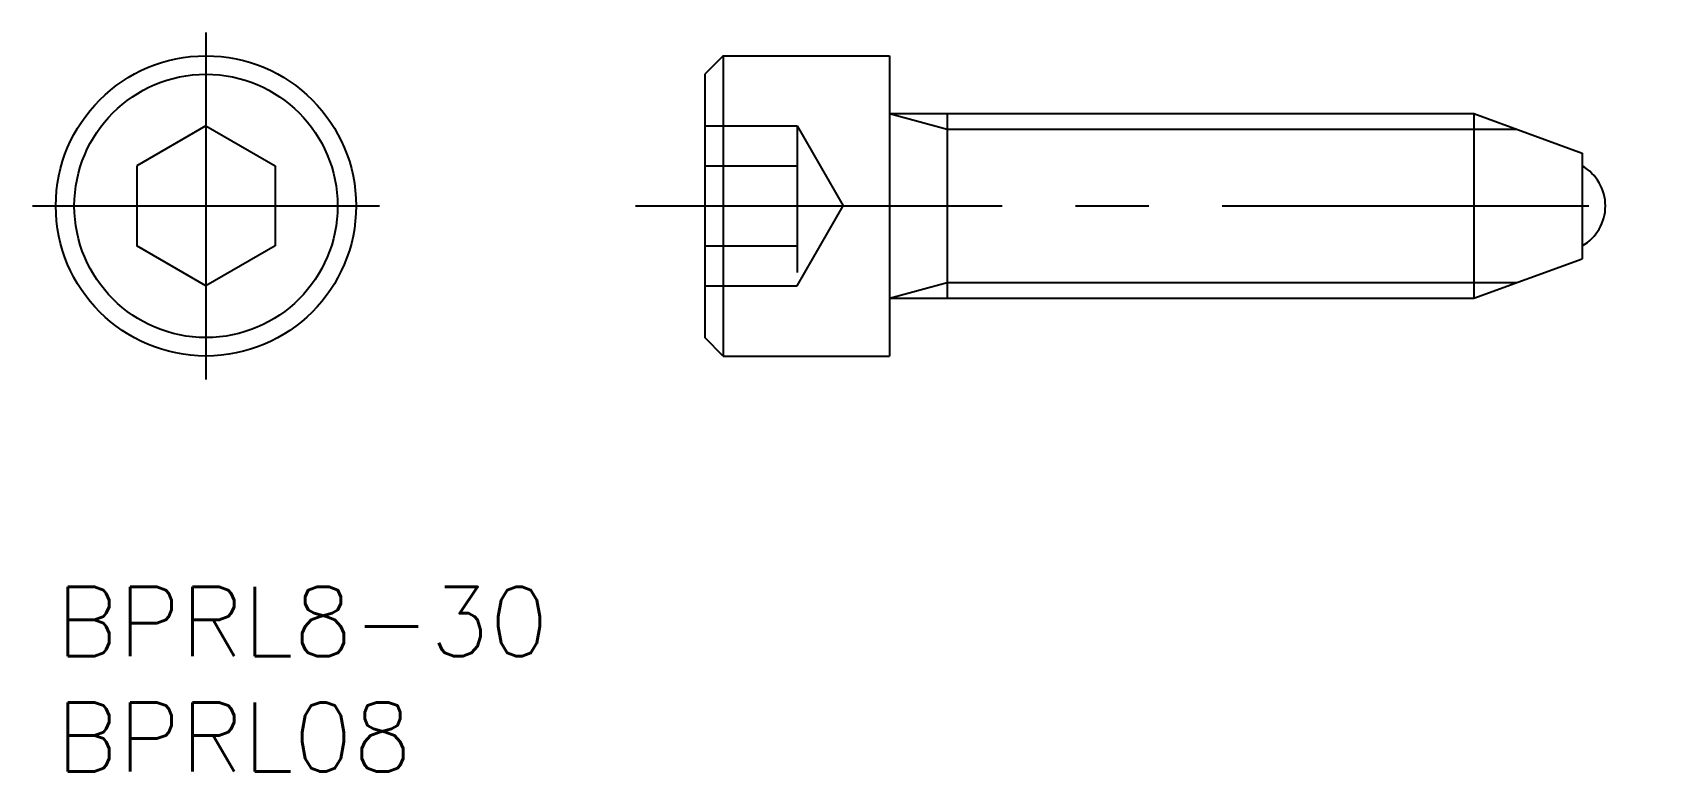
# Model space of a CAD drawing. Extents: x -1 to 69.1, y -8 to 24.
import ezdxf

# ---------------------------------------------------------------- set-up
doc = ezdxf.new("R2010")
doc.units = 0
doc.header["$LTSCALE"] = 0.5
doc.linetypes.add('CENTER', pattern=[50.8, 31.75, -6.35, 6.35, -6.35])
doc.linetypes.add('DASHED', pattern=[19.05, 12.7, -6.35])
for name, color, linetype in [('MSM_CENTER', 1, 'CENTER'), ('MSM_CONTINUOUS', 7, 'CONTINUOUS'), ('MSM_DASHED', 4, 'DASHED'), ('MSM_NARROW', 5, 'CONTINUOUS'), ('MSM_PART_NUMBER', 7, 'CONTINUOUS')]:
    doc.layers.add(name, color=color, linetype=linetype)
doc.styles.get("Standard").update_dxf_attribs({"font": 'txt.shx', "height": 3, "bigfont": 'bigfont.shx'})

# ---------------------------------------------------------------- blocks, each defined once
blk = doc.blocks.new('*U2')
at = {"layer": 'MSM_PART_NUMBER'}
blk.add_text('BPRL8-30', height=3, dxfattribs=at).set_placement((0, -3))
blk = doc.blocks.new('*U3')
at = {"layer": 'MSM_PART_NUMBER'}
blk.add_text('BPRL08', height=3, dxfattribs=at).set_placement((0, -8))

msp = doc.modelspace()

# ---------------------------------------------------------------- linework, layer by layer
at = {"layer": 'MSM_CENTER'}
for p, q in [((6.5, 24.016), (6.5, 8.984)), ((-1.016, 16.5), (14.016, 16.5)), ((25.092, 16.5), (69.092, 16.5))]:
    msp.add_line(p, q, dxfattribs=at)
at = {"layer": 'MSM_CONTINUOUS'}
for p, q in [((28.892, 23), (28.092, 22.2)), ((28.892, 23), (36.092, 23)), ((28.892, 23), (28.892, 10)), ((36.092, 23), (36.092, 10)), ((28.092, 22.2), (28.092, 10.8)), ((36.092, 20.5), (61.397, 20.5)), ((38.592, 20.5), (38.592, 12.5)), ((45.936, 20.5), (45.936, 20.5)), ((55.779, 20.5), (55.779, 20.5)), ((61.397, 20.5), (66.092, 18.791)), ((61.397, 20.5), (61.397, 12.5)), ((6.5, 19.964), (3.5, 18.232)), ((6.5, 19.964), (9.5, 18.232)), ((3.5, 18.232), (3.5, 14.768)), ((9.5, 18.232), (9.5, 14.768)), ((66.092, 18.791), (66.092, 14.209)), ((6.5, 13.036), (3.5, 14.768)), ((9.5, 14.768), (6.5, 13.036)), ((61.397, 12.5), (66.092, 14.209)), ((36.092, 12.5), (61.397, 12.5)), ((28.892, 10), (28.092, 10.8)), ((28.892, 10), (36.092, 10))]:
    msp.add_line(p, q, dxfattribs=at)
for radius in [6.5, 5.7]:
    msp.add_circle((6.5, 16.5), radius, dxfattribs=at)
msp.add_arc((65.092, 16.5), 2, 300, 60, dxfattribs=at)
at = {"layer": 'MSM_DASHED'}
for p, q in [((28.092, 19.964), (32.092, 19.964)), ((32.092, 19.964), (32.092, 13.036)), ((32.092, 19.964), (34.092, 16.5)), ((28.092, 18.232), (32.092, 18.232)), ((32.092, 13.036), (34.092, 16.5)), ((28.092, 14.768), (32.092, 14.768)), ((28.092, 13.036), (32.092, 13.036))]:
    msp.add_line(p, q, dxfattribs=at)
at = {"layer": 'MSM_NARROW'}
for p, q in [((36.092, 20.5), (38.592, 19.824)), ((38.592, 19.824), (63.256, 19.824)), ((36.092, 12.5), (38.592, 13.177)), ((38.592, 13.177), (63.256, 13.177))]:
    msp.add_line(p, q, dxfattribs=at)

# ---------------------------------------------------------------- block references
at = {"layer": 'MSM_CONTINUOUS'}
for name in ['*U2', '*U3']:
    msp.add_blockref(name, (0, 0), dxfattribs=at)

doc.saveas('drawing.dxf')
